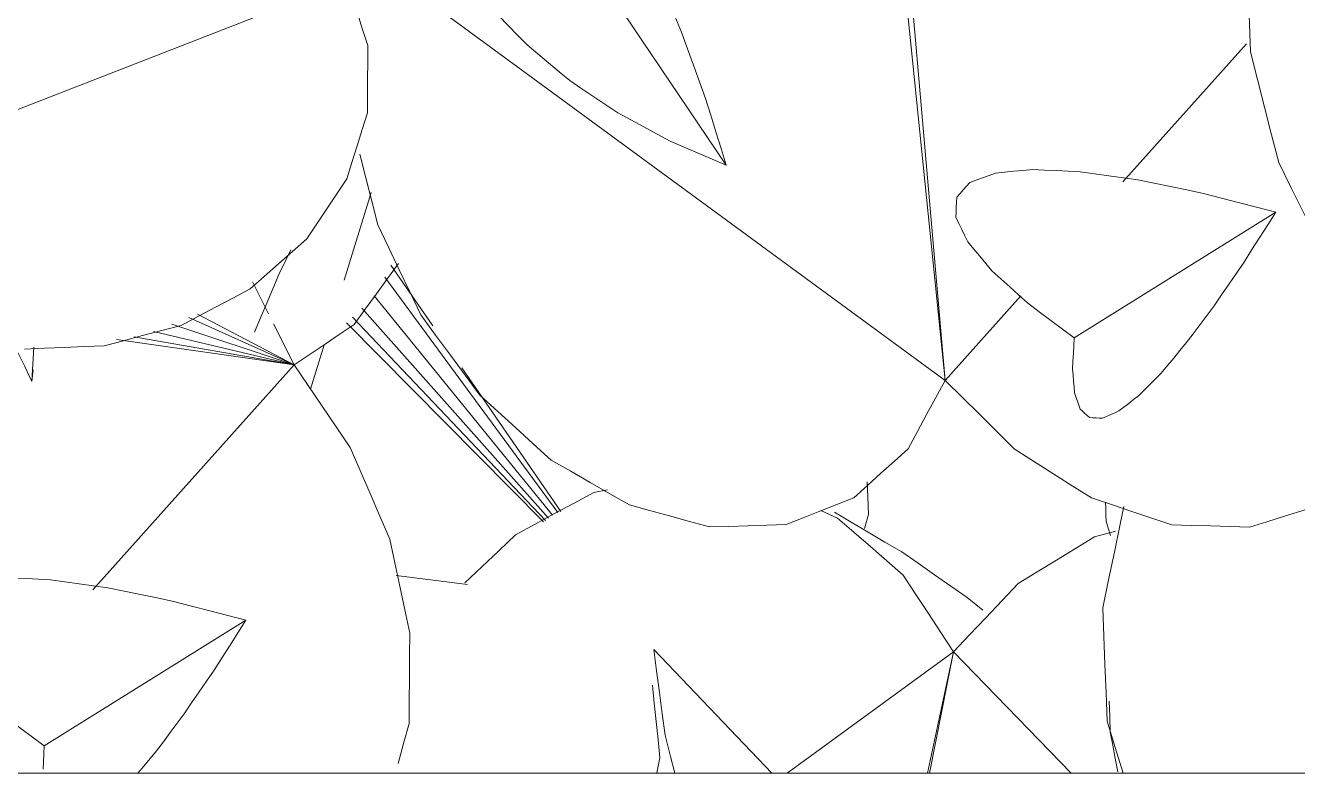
# Model space of a CAD drawing. Header units: metres. Extents: x -18.34 to -13.25, y -25.49 to -16.26.
# Drawn here: x -14.8068 to -14.7293, y -16.9113 to -16.8657 of the extents above; entities that cross this region are included whole.
import ezdxf

# ---------------------------------------------------------------- set-up
doc = ezdxf.new("R2010")
doc.units = ezdxf.units.M
for name, color, linetype, lineweight in [('Importações nas famílias', 7, 'Continuous', 5), ('Quadro estrutural', 7, 'Continuous', 5), ('Vegetação', 7, 'Continuous', 5)]:
    doc.layers.add(name, color=color, linetype=linetype, lineweight=lineweight)

# ---------------------------------------------------------------- blocks, each defined once
blk = doc.blocks.new('Planta_pergolado_12200 - plantas pergolado_skp_Component_12-V523-Pavimento 02 - Executivo')
at = {"layer": 'Importações nas famílias', "color": 9}
blk.add_line((-0.006711, -0.016426), (-0.007405, -0.016335), dxfattribs=at)
at = {"layer": 'Importações nas famílias', "color": 9, "flags": 128}
for points in [[(-0.008793, -0.016293), (-0.008099, -0.016337), (-0.007405, -0.016381), (-0.006711, -0.016426)], [(-0.006711, -0.016426), (-0.007606, -0.016857), (-0.008501, -0.017288)]]:
    blk.add_lwpolyline(points, dxfattribs=at)
blk = doc.blocks.new('Planta_pergolado_12200 - plantas pergolado_skp_Component_12-V514-Pavimento 02 - Executivo')
at = {"layer": 'Importações nas famílias', "color": 9}
for p, q in [((-0.093519, 0.017482), (-0.110227, 0.006232)), ((-0.113392, 0.009084), (-0.112637, 0.009554)), ((-0.105724, 0.001133), (-0.106387, 0.000745))]:
    blk.add_line(p, q, dxfattribs=at)
at = {"layer": 'Importações nas famílias', "color": 9, "flags": 128}
for points in [[(-0.097586, 0.016223), (-0.096569, 0.016538), (-0.095552, 0.016853), (-0.094536, 0.017167), (-0.093519, 0.017482)], [(-0.093519, 0.017482), (-0.093887, 0.016628), (-0.094255, 0.015774), (-0.094623, 0.01492), (-0.09499, 0.014065)], [(-0.101624, 0.014765), (-0.100614, 0.01513), (-0.099605, 0.015494), (-0.098595, 0.015859), (-0.097586, 0.016223)], [(-0.105539, 0.013142), (-0.10456, 0.013548), (-0.103581, 0.013953), (-0.102602, 0.014359), (-0.101624, 0.014765)], [(-0.09499, 0.014065), (-0.095421, 0.013269), (-0.095852, 0.012473), (-0.096284, 0.011677), (-0.096715, 0.010881)], [(-0.109239, 0.011391), (-0.108314, 0.011829), (-0.107389, 0.012266), (-0.106464, 0.012704), (-0.105539, 0.013142)], [(-0.112637, 0.009554), (-0.111788, 0.010013), (-0.110938, 0.010473), (-0.110088, 0.010932), (-0.109239, 0.011391)], [(-0.096715, 0.010881), (-0.097204, 0.010152), (-0.097694, 0.009423), (-0.098183, 0.008694), (-0.098673, 0.007965)], [(-0.098673, 0.007965), (-0.099216, 0.007311), (-0.099758, 0.006658), (-0.100301, 0.006004), (-0.100844, 0.00535)], [(-0.100844, 0.00535), (-0.101433, 0.004778), (-0.102023, 0.004207), (-0.102613, 0.003636), (-0.103203, 0.003064)], [(-0.103203, 0.003064), (-0.103833, 0.002581), (-0.104463, 0.002099), (-0.105093, 0.001616), (-0.105724, 0.001133)]]:
    blk.add_lwpolyline(points, dxfattribs=at)
blk = doc.blocks.new('Planta_pergolado_12200 - plantas pergolado_skp_Component_17-V1909-Pavimento 02 - Executivo')
at = {"layer": 'Importações nas famílias', "color": 9}
blk.add_line((-0.031085, 0.002793), (-0.017688, -0.031588), dxfattribs=at)
at = {"layer": 'Importações nas famílias', "color": 9, "flags": 128}
for points in [[(-0.027164, 0.004037), (-0.028144, 0.003726), (-0.029125, 0.003415), (-0.030105, 0.003104), (-0.031085, 0.002793)], [(-0.023054, 0.004024), (-0.024081, 0.004028), (-0.025109, 0.004031), (-0.026137, 0.004034), (-0.027164, 0.004037)], [(-0.019035, 0.002756), (-0.020039, 0.003073), (-0.021044, 0.00339), (-0.022049, 0.003707), (-0.023054, 0.004024)], [(-0.01538, 0.000319), (-0.016294, 0.000928), (-0.017207, 0.001538), (-0.018121, 0.002147), (-0.019035, 0.002756)], [(-0.012339, -0.003121), (-0.013099, -0.002261), (-0.013859, -0.001401), (-0.01462, -0.000541), (-0.01538, 0.000319)], [(-0.010119, -0.007329), (-0.010674, -0.006277), (-0.011229, -0.005225), (-0.011784, -0.004173), (-0.012339, -0.003121)], [(-0.008872, -0.012019), (-0.009183, -0.010847), (-0.009495, -0.009674), (-0.009807, -0.008502), (-0.010119, -0.007329)], [(-0.008681, -0.016871), (-0.008729, -0.015658), (-0.008776, -0.014445), (-0.008824, -0.013232), (-0.008872, -0.012019)]]:
    blk.add_lwpolyline(points, dxfattribs=at)
blk = doc.blocks.new('Planta_pergolado_12200 - plantas pergolado_skp_Component_16-V1910-Pavimento 02 - Executivo')
for name, p in [('Planta_pergolado_12200 - plantas pergolado_skp_Component_12-V514-Pavimento 02 - Executivo', (0.073651, 0.008389)), ('Planta_pergolado_12200 - plantas pergolado_skp_Component_17-V1909-Pavimento 02 - Executivo', (0, 0)), ('Planta_pergolado_12200 - plantas pergolado_skp_Component_12-V523-Pavimento 02 - Executivo', (0, 0))]:
    blk.add_blockref(name, p)
blk = doc.blocks.new('Planta_pergolado_12200 - plantas pergolado_skp_-V1942-Pavimento 02 - Executivo')
blk.add_blockref('Planta_pergolado_12200 - plantas pergolado_skp_Component_16-V1910-Pavimento 02 - Executivo', (0, 0))
blk = doc.blocks.new('Planta_pergolado_12200 - plantas pergolado_skp_Component_12-V2102-Pavimento 02 - Executivo')
at = {"layer": 'Importações nas famílias', "color": 9, "flags": 128}
for points in [[(0.014644, 0.049265), (0.01545, 0.049416), (0.016256, 0.049567), (0.017062, 0.049717)], [(0.001792, 0.049018), (0.001409, 0.049003), (0.001026, 0.048988), (0.000643, 0.048973)], [(0.002681, 0.049273), (0.002237, 0.049146), (0.001792, 0.049018)], [(0.012763, 0.049195), (0.013703, 0.04923), (0.014644, 0.049265)]]:
    blk.add_lwpolyline(points, dxfattribs=at)
blk = doc.blocks.new('Planta_pergolado_12200 - plantas pergolado_skp_Component_12-V818-Pavimento 02 - Executivo')
at = {"layer": 'Importações nas famílias', "color": 9}
for p, q in [((-0.018212, 0.004245), (-0.012869, 0.002597)), ((-0.008944, 0.001387), (-0.006239, 0.000552))]:
    blk.add_line(p, q, dxfattribs=at)
at = {"layer": 'Importações nas famílias', "color": 9, "flags": 128}
for points in [[(-0.014718, -0.000647), (-0.014133, -0.000932), (-0.013213, -0.001379)], [(-0.013213, -0.001379), (-0.012338, -0.001747), (-0.011463, -0.002116), (-0.010589, -0.002485), (-0.009714, -0.002853)]]:
    blk.add_lwpolyline(points, dxfattribs=at)
blk = doc.blocks.new('Planta_pergolado_12200 - plantas pergolado_skp_Component_17-V2103-Pavimento 02 - Executivo')
at = {"layer": 'Importações nas famílias', "color": 9}
for p, q in [((0.001387, 0.034546), (0.002255, 0.034293)), ((0.016209, 0.021837), (0.017123, 0.021644)), ((-0.01306, 0.005081), (0.001276, 0.015607)), ((-0.007535, 0.009771), (0.001204, 0.015803)), ((-0.011912, 0.004437), (0.001437, 0.015295)), ((-0.011173, 0.003677), (0.001618, 0.015047)), ((0.001757, 0.014857), (-0.010616, 0.003103)), ((0.001844, 0.014738), (-0.01027, 0.002748)), ((0.005103, 0.005777), (0.005653, 0.01011)), ((-0.013793, 0.00545), (-0.010087, 0.008008))]:
    blk.add_line(p, q, dxfattribs=at)
at = {"layer": 'Importações nas famílias', "color": 9, "flags": 128}
for points in [[(-0.000586, 0.034448), (0.000312, 0.034493), (0.001387, 0.034546)], [(0.011777, 0.021376), (0.012885, 0.021491), (0.013993, 0.021607), (0.015101, 0.021722), (0.016209, 0.021837)]]:
    blk.add_lwpolyline(points, dxfattribs=at)
blk = doc.blocks.new('Planta_pergolado_12200 - plantas pergolado_skp_Component_16-V2104-Pavimento 02 - Executivo')
for name in ['Planta_pergolado_12200 - plantas pergolado_skp_Component_12-V2102-Pavimento 02 - Executivo', 'Planta_pergolado_12200 - plantas pergolado_skp_Component_17-V2103-Pavimento 02 - Executivo', 'Planta_pergolado_12200 - plantas pergolado_skp_Component_12-V818-Pavimento 02 - Executivo']:
    blk.add_blockref(name, (0, 0))
blk = doc.blocks.new('Planta_pergolado_12200 - plantas pergolado_skp_-V2118-Pavimento 02 - Executivo')
blk.add_blockref('Planta_pergolado_12200 - plantas pergolado_skp_Component_16-V2104-Pavimento 02 - Executivo', (0, 0))
blk = doc.blocks.new('Planta_pergolado_12200 - plantas pergolado_skp_-V2119-Pavimento 02 - Executivo')
blk.add_blockref('Planta_pergolado_12200 - plantas pergolado_skp_-V2118-Pavimento 02 - Executivo', (0, 0))
blk = doc.blocks.new('Planta_pergolado_12200 - plantas pergolado_skp_Component_17-V2167-Pavimento 02 - Executivo')
at = {"layer": 'Importações nas famílias', "color": 9, "flags": 128}
for points in [[(-0.013884, 0.062581), (-0.01542, 0.061817), (-0.016956, 0.061053), (-0.018492, 0.060288), (-0.020028, 0.059524)], [(-0.020028, 0.059524), (-0.021713, 0.059094), (-0.023398, 0.058664), (-0.025083, 0.058234), (-0.026768, 0.057804)], [(-0.026768, 0.057804), (-0.028459, 0.057744), (-0.030149, 0.057685), (-0.031839, 0.057626), (-0.033529, 0.057567)]]:
    blk.add_lwpolyline(points, dxfattribs=at)
blk = doc.blocks.new('Planta_pergolado_12200 - plantas pergolado_skp_Component_16-V2168-Pavimento 02 - Executivo')
blk.add_blockref('Planta_pergolado_12200 - plantas pergolado_skp_Component_17-V2167-Pavimento 02 - Executivo', (0, 0))
blk = doc.blocks.new('Planta_pergolado_12200 - plantas pergolado_skp_-V2181-Pavimento 02 - Executivo')
blk.add_blockref('Planta_pergolado_12200 - plantas pergolado_skp_Component_16-V2168-Pavimento 02 - Executivo', (0, 0))
blk = doc.blocks.new('Planta_pergolado_12200 - plantas pergolado_skp_-V2182-Pavimento 02 - Executivo')
blk.add_blockref('Planta_pergolado_12200 - plantas pergolado_skp_-V2181-Pavimento 02 - Executivo', (0, 0))
blk = doc.blocks.new('Planta_pergolado_12200 - plantas pergolado_skp_-V2183-Pavimento 02 - Executivo')
for name in ['Planta_pergolado_12200 - plantas pergolado_skp_-V2182-Pavimento 02 - Executivo', 'Planta_pergolado_12200 - plantas pergolado_skp_-V2119-Pavimento 02 - Executivo', 'Planta_pergolado_12200 - plantas pergolado_skp_-V1942-Pavimento 02 - Executivo']:
    blk.add_blockref(name, (0, 0))
blk = doc.blocks.new('Planta_pergolado_12200 - plantas pergolado_skp_Component_12-V1053-Pavimento 02 - Executivo')
at = {"layer": 'Importações nas famílias', "color": 9}
blk.add_line((0.006444, 0.04054), (0.007218, 0.041498), dxfattribs=at)
at = {"layer": 'Importações nas famílias', "color": 9, "flags": 128}
for points in [[(0.003675, 0.036559), (0.004367, 0.037554), (0.00506, 0.03855), (0.005752, 0.039545), (0.006444, 0.04054)], [(0.001263, 0.032471), (0.001866, 0.033493), (0.002469, 0.034515), (0.003072, 0.035537), (0.003675, 0.036559)]]:
    blk.add_lwpolyline(points, dxfattribs=at)
blk = doc.blocks.new('Planta_pergolado_12200 - plantas pergolado_skp_Component_17-V2287-Pavimento 02 - Executivo')
at = {"layer": 'Importações nas famílias', "color": 9}
for p, q in [((0.002408, 0.049573), (0.00275, 0.048311)), ((0.009752, 0.039711), (0.017143, 0.046877)), ((0.017143, 0.038255), (0.009752, 0.039711)), ((0.009752, 0.039711), (0.017143, 0.038135)), ((0.017143, 0.029591), (0.009752, 0.039711)), ((0.001609, 0.032649), (0.001161, 0.031636)), ((-0.000114, 0.018634), (0.000059, 0.017803))]:
    blk.add_line(p, q, dxfattribs=at)
at = {"layer": 'Importações nas famílias', "color": 9, "flags": 128}
for points in [[(0.00275, 0.048311), (0.003464, 0.047147), (0.004178, 0.045984), (0.004891, 0.04482), (0.005605, 0.043656)], [(0.005605, 0.043656), (0.006642, 0.04267), (0.007679, 0.041683), (0.008715, 0.040697), (0.009752, 0.039711)], [(0.009752, 0.039711), (0.008588, 0.038948), (0.007424, 0.038185), (0.00626, 0.037422), (0.005096, 0.03666)], [(0.005096, 0.03666), (0.004224, 0.035657), (0.003353, 0.034654), (0.002481, 0.033652), (0.001609, 0.032649)], [(0.000059, 0.017803), (0.000701, 0.016612), (0.001344, 0.015422), (0.001987, 0.014232), (0.002629, 0.013042)], [(0.002629, 0.013042), (0.003606, 0.012015), (0.004583, 0.010987), (0.00556, 0.009959)]]:
    blk.add_lwpolyline(points, dxfattribs=at)
blk = doc.blocks.new('Planta_pergolado_12200 - plantas pergolado_skp_Component_16-V2288-Pavimento 02 - Executivo')
for name in ['Planta_pergolado_12200 - plantas pergolado_skp_Component_17-V2287-Pavimento 02 - Executivo', 'Planta_pergolado_12200 - plantas pergolado_skp_Component_12-V1053-Pavimento 02 - Executivo']:
    blk.add_blockref(name, (0, 0))
blk = doc.blocks.new('Planta_pergolado_12200 - plantas pergolado_skp_Component_12-V1061-Pavimento 02 - Executivo')
at = {"layer": 'Importações nas famílias', "color": 9}
blk.add_line((-0.050632, 0.072499), (-0.048724, 0.078112), dxfattribs=at)
at = {"layer": 'Importações nas famílias', "color": 9, "flags": 128}
for points in [[(-0.053996, 0.083191), (-0.053697, 0.084223), (-0.053397, 0.085256), (-0.05314, 0.086142)], [(-0.054756, 0.079139), (-0.054566, 0.080152), (-0.054376, 0.081165), (-0.054186, 0.082178), (-0.053996, 0.083191)], [(-0.055069, 0.07521), (-0.054991, 0.076192), (-0.054912, 0.077175), (-0.054834, 0.078157), (-0.054756, 0.079139)], [(-0.054933, 0.071448), (-0.054967, 0.072388), (-0.055001, 0.073329), (-0.055035, 0.074269), (-0.055069, 0.07521)]]:
    blk.add_lwpolyline(points, dxfattribs=at)
blk = doc.blocks.new('Planta_pergolado_12200 - plantas pergolado_skp_Component_17-V2289-Pavimento 02 - Executivo')
at = {"layer": 'Importações nas famílias', "color": 9}
for p, q in [((-0.051331, 0.086786), (-0.051409, 0.086047)), ((-0.006416, 0.070135), (-0.003677, 0.070593))]:
    blk.add_line(p, q, dxfattribs=at)
at = {"layer": 'Importações nas famílias', "color": 9, "flags": 128}
for points in [[(-0.051409, 0.086047), (-0.051144, 0.084776), (-0.05088, 0.083504), (-0.050616, 0.082233), (-0.050352, 0.080962)], [(-0.050352, 0.080962), (-0.049709, 0.079772), (-0.049067, 0.078582), (-0.04872, 0.07794)], [(0.000904, 0.0501), (0.001977, 0.049876), (0.00368, 0.049519), (0.005383, 0.049163), (0.007085, 0.048807)], [(0.013978, 0.049079), (0.015574, 0.049566), (0.017143, 0.050044)], [(0.007085, 0.048807), (0.008809, 0.048875), (0.010532, 0.048943), (0.012255, 0.049011), (0.013978, 0.049079)]]:
    blk.add_lwpolyline(points, dxfattribs=at)
blk = doc.blocks.new('Planta_pergolado_12200 - plantas pergolado_skp_Component_16-V2290-Pavimento 02 - Executivo')
for name in ['Planta_pergolado_12200 - plantas pergolado_skp_Component_17-V2289-Pavimento 02 - Executivo', 'Planta_pergolado_12200 - plantas pergolado_skp_Component_12-V1061-Pavimento 02 - Executivo']:
    blk.add_blockref(name, (0, 0))
blk = doc.blocks.new('Planta_pergolado_12200 - plantas pergolado_skp_-V2291-Pavimento 02 - Executivo')
for name in ['Planta_pergolado_12200 - plantas pergolado_skp_Component_16-V2290-Pavimento 02 - Executivo', 'Planta_pergolado_12200 - plantas pergolado_skp_Component_16-V2288-Pavimento 02 - Executivo']:
    blk.add_blockref(name, (0, 0))
blk = doc.blocks.new('Planta_pergolado_12200 - plantas pergolado_skp_-V2292-Pavimento 02 - Executivo')
blk.add_blockref('Planta_pergolado_12200 - plantas pergolado_skp_-V2291-Pavimento 02 - Executivo', (0, 0))
blk = doc.blocks.new('Planta_pergolado_12200 - plantas pergolado_skp_Component_12-V2392-Pavimento 02 - Executivo')
at = {"layer": 'Importações nas famílias', "color": 9}
blk.add_line((-0.017011, 0.059349), (-0.009354, 0.04707), dxfattribs=at)
at = {"layer": 'Importações nas famílias', "color": 9, "flags": 128}
for points in [[(-0.01816, 0.054937), (-0.017872, 0.05604), (-0.017585, 0.057143), (-0.017298, 0.058246), (-0.017011, 0.059349)], [(-0.017011, 0.059349), (-0.016251, 0.058865), (-0.015492, 0.058381), (-0.014732, 0.057897), (-0.013973, 0.057413)], [(-0.013973, 0.057413), (-0.013307, 0.056957), (-0.01264, 0.056501), (-0.011974, 0.056045), (-0.011308, 0.055589)], [(-0.011308, 0.055589), (-0.010743, 0.055166), (-0.010178, 0.054743), (-0.009612, 0.05432), (-0.009047, 0.053897)], [(-0.018988, 0.050935), (-0.018781, 0.051936), (-0.018574, 0.052936), (-0.018367, 0.053937), (-0.01816, 0.054937)], [(-0.009047, 0.053897), (-0.008589, 0.053511), (-0.008131, 0.053126), (-0.007673, 0.052741), (-0.007215, 0.052355)], [(-0.007215, 0.052355), (-0.006869, 0.052012), (-0.006523, 0.051668), (-0.006178, 0.051325), (-0.005832, 0.050981)], [(-0.019476, 0.047437), (-0.019354, 0.048312), (-0.019232, 0.049186), (-0.01911, 0.050061), (-0.018988, 0.050935)], [(-0.005832, 0.050981), (-0.005602, 0.050683), (-0.005372, 0.050386), (-0.005143, 0.050088), (-0.004913, 0.04979)], [(-0.004913, 0.04979), (-0.004802, 0.049541), (-0.004691, 0.049293), (-0.00458, 0.049044), (-0.004469, 0.048795)], [(-0.004469, 0.048795), (-0.004478, 0.048598), (-0.004487, 0.048402), (-0.004495, 0.048205), (-0.004504, 0.048008)], [(-0.019613, 0.044525), (-0.019578, 0.045253), (-0.019544, 0.045981), (-0.01951, 0.046709), (-0.019476, 0.047437)], [(-0.005019, 0.047436), (-0.005266, 0.047349), (-0.005513, 0.047262), (-0.00576, 0.047175), (-0.006007, 0.047087)], [(-0.004504, 0.048008), (-0.004633, 0.047865), (-0.004762, 0.047722), (-0.00489, 0.047579), (-0.005019, 0.047436)], [(-0.009354, 0.04707), (-0.009886, 0.04636), (-0.010418, 0.04565), (-0.010951, 0.04494), (-0.011483, 0.04423)], [(-0.007457, 0.046965), (-0.007931, 0.046991), (-0.008406, 0.047017), (-0.00888, 0.047043), (-0.009354, 0.04707)], [(-0.006007, 0.047087), (-0.006369, 0.047057), (-0.006732, 0.047026), (-0.007095, 0.046995), (-0.007457, 0.046965)], [(-0.019395, 0.042267), (-0.01945, 0.042832), (-0.019504, 0.043396), (-0.019558, 0.043961), (-0.019613, 0.044525)], [(-0.011483, 0.04423), (-0.011974, 0.043685), (-0.012465, 0.043141), (-0.012957, 0.042596), (-0.013448, 0.042051)], [(-0.018828, 0.040717), (-0.01897, 0.041104), (-0.019112, 0.041492), (-0.019253, 0.04188), (-0.019395, 0.042267)], [(-0.013448, 0.042051), (-0.013887, 0.041685), (-0.014326, 0.041318), (-0.014764, 0.040952), (-0.015203, 0.040585)], [(-0.017925, 0.03991), (-0.018151, 0.040112), (-0.018377, 0.040313), (-0.018602, 0.040515), (-0.018828, 0.040717)], [(-0.015203, 0.040585), (-0.015579, 0.040405), (-0.015955, 0.040225), (-0.016331, 0.040046), (-0.016707, 0.039866)], [(-0.016707, 0.039866), (-0.017012, 0.039877), (-0.017316, 0.039888), (-0.017621, 0.039899), (-0.017925, 0.03991)]]:
    blk.add_lwpolyline(points, dxfattribs=at)
blk = doc.blocks.new('Planta_pergolado_12200 - plantas pergolado_skp_Component_17-V2393-Pavimento 02 - Executivo')
at = {"layer": 'Importações nas famílias', "color": 9}
for p, q in [((-0.018857, 0.050029), (-0.027273, 0.057558)), ((-0.006765, 0.03921), (-0.011914, 0.043816)), ((-0.006765, 0.03921), (-0.036249, 0.036209)), ((-0.036208, 0.036644), (-0.006765, 0.03921)), ((-0.031762, 0.005154), (-0.006765, 0.03921))]:
    blk.add_line(p, q, dxfattribs=at)
at = {"layer": 'Importações nas famílias', "color": 9, "flags": 128}
for points in [[(0.000835, 0.062002), (0.001169, 0.060938), (0.001503, 0.059874), (0.001837, 0.05881), (0.002171, 0.057746)], [(0.002171, 0.057746), (0.002133, 0.056563), (0.002094, 0.05538), (0.002056, 0.054197), (0.002018, 0.053014)], [(0.002018, 0.053014), (0.001611, 0.051792), (0.001203, 0.050571), (0.000796, 0.049349), (0.000389, 0.048127)], [(0.000389, 0.048127), (-0.00036, 0.04695), (-0.001109, 0.045773), (-0.001858, 0.044596), (-0.002607, 0.043419)], [(-0.002607, 0.043419), (-0.003647, 0.042367), (-0.004686, 0.041314), (-0.005726, 0.040262), (-0.006765, 0.03921)], [(-0.006765, 0.03921), (-0.005726, 0.038645), (-0.004688, 0.03808), (-0.003649, 0.037515), (-0.00261, 0.03695)], [(-0.00261, 0.03695), (-0.001862, 0.036124), (-0.001114, 0.035298), (-0.000366, 0.034472), (0.000382, 0.033646)], [(0.000382, 0.033646), (0.000788, 0.032615), (0.001194, 0.031584), (0.0016, 0.030553), (0.002007, 0.029522)], [(0.002007, 0.029522), (0.002044, 0.028356), (0.002081, 0.027191), (0.002117, 0.026025), (0.002154, 0.02486)], [(0.002154, 0.02486), (0.001819, 0.023639), (0.001484, 0.022419), (0.001149, 0.021198), (0.000814, 0.019977)], [(0.000814, 0.019977), (0.00013, 0.018785), (-0.000554, 0.017592), (-0.001238, 0.016399), (-0.001922, 0.015207)], [(-0.001922, 0.015207), (-0.002908, 0.014124), (-0.003895, 0.01304), (-0.004881, 0.011957), (-0.005868, 0.010874)], [(-0.005868, 0.010874), (-0.007089, 0.009973), (-0.008311, 0.009073), (-0.009533, 0.008173), (-0.010754, 0.007273)], [(-0.010754, 0.007273), (-0.012128, 0.006617), (-0.013502, 0.005962), (-0.014875, 0.005306), (-0.016249, 0.00465)], [(-0.016249, 0.00465), (-0.017681, 0.004284), (-0.019113, 0.003917), (-0.020545, 0.003551)]]:
    blk.add_lwpolyline(points, dxfattribs=at)
blk = doc.blocks.new('Planta_pergolado_12200 - plantas pergolado_skp_Component_16-V2394-Pavimento 02 - Executivo')
for name in ['Planta_pergolado_12200 - plantas pergolado_skp_Component_17-V2393-Pavimento 02 - Executivo', 'Planta_pergolado_12200 - plantas pergolado_skp_Component_12-V2392-Pavimento 02 - Executivo']:
    blk.add_blockref(name, (0, 0))
blk = doc.blocks.new('Planta_pergolado_12200 - plantas pergolado_skp_Component_12-V2403-Pavimento 02 - Executivo')
at = {"layer": 'Importações nas famílias', "color": 9}
blk.add_line((0.017143, 0.028651), (0.009623, 0.021455), dxfattribs=at)
at = {"layer": 'Importações nas famílias', "color": 9, "flags": 128}
for points in [[(0.014826, 0.02215), (0.016122, 0.022477), (0.017143, 0.022735)], [(0.009623, 0.021455), (0.010924, 0.021629), (0.012225, 0.021802), (0.013525, 0.021976), (0.014826, 0.02215)]]:
    blk.add_lwpolyline(points, dxfattribs=at)
blk = doc.blocks.new('Planta_pergolado_12200 - plantas pergolado_skp_Component_12-V2404-Pavimento 02 - Executivo')
at = {"layer": 'Importações nas famílias', "color": 9}
blk.add_line((0.007831, -0.003382), (0.015488, -0.015662), dxfattribs=at)
at = {"layer": 'Importações nas famílias', "color": 9, "flags": 128}
for points in [[(0.006683, -0.007794), (0.00697, -0.006691), (0.007257, -0.005588), (0.007544, -0.004485), (0.007831, -0.003382)], [(0.007831, -0.003382), (0.008591, -0.003866), (0.00935, -0.00435), (0.01011, -0.004834), (0.01087, -0.005318)], [(0.01087, -0.005318), (0.011536, -0.005774), (0.012202, -0.00623), (0.012868, -0.006686), (0.013534, -0.007142)], [(0.013534, -0.007142), (0.014099, -0.007565), (0.014664, -0.007988), (0.01523, -0.008411), (0.015795, -0.008834)], [(0.005855, -0.011796), (0.006062, -0.010796), (0.006269, -0.009795), (0.006476, -0.008795), (0.006683, -0.007794)], [(0.015795, -0.008834), (0.016253, -0.00922), (0.016711, -0.009605), (0.017169, -0.009991)], [(0.005366, -0.015294), (0.005488, -0.01442), (0.005611, -0.013545), (0.005733, -0.012671), (0.005855, -0.011796)], [(0.005229, -0.018206), (0.005264, -0.017478), (0.005298, -0.01675), (0.005332, -0.016022), (0.005366, -0.015294)], [(0.015488, -0.015662), (0.014956, -0.016372), (0.014424, -0.017082), (0.013892, -0.017792), (0.013359, -0.018501)], [(0.016911, -0.01574), (0.016437, -0.015714), (0.015962, -0.015688), (0.015488, -0.015662)], [(0.005447, -0.020464), (0.005393, -0.0199), (0.005338, -0.019335), (0.005284, -0.018771), (0.005229, -0.018206)], [(0.013359, -0.018501), (0.012868, -0.019046), (0.012377, -0.019591), (0.011886, -0.020135), (0.011394, -0.02068)], [(0.006014, -0.022014), (0.005872, -0.021627), (0.00573, -0.021239), (0.005589, -0.020852), (0.005447, -0.020464)], [(0.011394, -0.02068), (0.010955, -0.021047), (0.010517, -0.021413), (0.010078, -0.02178), (0.009639, -0.022146)], [(0.006917, -0.022821), (0.006691, -0.02262), (0.006465, -0.022418), (0.00624, -0.022216), (0.006014, -0.022014)], [(0.009639, -0.022146), (0.009263, -0.022326), (0.008887, -0.022506), (0.008511, -0.022686), (0.008135, -0.022866)], [(0.008135, -0.022866), (0.00783, -0.022854), (0.007526, -0.022843), (0.007221, -0.022832), (0.006917, -0.022821)]]:
    blk.add_lwpolyline(points, dxfattribs=at)
blk = doc.blocks.new('Planta_pergolado_12200 - plantas pergolado_skp_Component_17-V2405-Pavimento 02 - Executivo')
at = {"layer": 'Importações nas famílias', "color": 9}
for p, q in [((-0.010798, -0.006331), (-0.007712, -0.000448)), ((-0.010594, -0.006855), (-0.007712, -0.000448)), ((-0.01021, -0.0017), (-0.007712, -0.000448)), ((-0.010188, -0.007897), (-0.007712, -0.000448)), ((-0.00975, -0.00902), (-0.007712, -0.000448)), ((-0.007712, -0.000448), (-0.009414, -0.010216)), ((-0.007712, -0.000448), (-0.009254, -0.011273)), ((0.005985, -0.012703), (-0.007712, -0.000448)), ((-0.012771, -0.002982), (-0.010822, -0.002006))]:
    blk.add_line(p, q, dxfattribs=at)
at = {"layer": 'Importações nas famílias', "color": 9, "flags": 128}
for points in [[(0.002897, 0.005378), (0.004329, 0.005683), (0.005761, 0.005988), (0.007193, 0.006293), (0.008625, 0.006598)], [(0.008625, 0.006598), (0.009998, 0.006587), (0.011372, 0.006575), (0.012745, 0.006563), (0.014118, 0.006552)], [(0.014118, 0.006552), (0.01534, 0.006224), (0.016561, 0.005897)], [(-0.013882, 0.005905), (-0.012966, 0.00524), (-0.012036, 0.004565), (-0.011106, 0.00389), (-0.010176, 0.003214)], [(-0.002675, 0.002975), (-0.001282, 0.003575), (0.000111, 0.004176), (0.001504, 0.004777), (0.002897, 0.005378)], [(-0.010176, 0.003214), (-0.00956, 0.002299), (-0.008944, 0.001383), (-0.008328, 0.000467), (-0.007712, -0.000448)], [(-0.007712, -0.000448), (-0.006452, 0.000408), (-0.005193, 0.001263), (-0.003934, 0.002119), (-0.002675, 0.002975)]]:
    blk.add_lwpolyline(points, dxfattribs=at)
blk = doc.blocks.new('Planta_pergolado_12200 - plantas pergolado_skp_Component_16-V2406-Pavimento 02 - Executivo')
for name in ['Planta_pergolado_12200 - plantas pergolado_skp_Component_12-V2403-Pavimento 02 - Executivo', 'Planta_pergolado_12200 - plantas pergolado_skp_Component_17-V2405-Pavimento 02 - Executivo', 'Planta_pergolado_12200 - plantas pergolado_skp_Component_12-V2404-Pavimento 02 - Executivo']:
    blk.add_blockref(name, (0, 0))
blk = doc.blocks.new('Planta_pergolado_12200 - plantas pergolado_skp_-V2409-Pavimento 02 - Executivo')
for name in ['Planta_pergolado_12200 - plantas pergolado_skp_Component_16-V2394-Pavimento 02 - Executivo', 'Planta_pergolado_12200 - plantas pergolado_skp_Component_16-V2406-Pavimento 02 - Executivo']:
    blk.add_blockref(name, (0, 0))
blk = doc.blocks.new('Planta_pergolado_12200 - plantas pergolado_skp_-V2410-Pavimento 02 - Executivo')
blk.add_blockref('Planta_pergolado_12200 - plantas pergolado_skp_-V2409-Pavimento 02 - Executivo', (0, 0))
blk = doc.blocks.new('Planta_pergolado_12200 - plantas pergolado_skp_-V2476-Pavimento 02 - Executivo')
for name in ['Planta_pergolado_12200 - plantas pergolado_skp_-V2410-Pavimento 02 - Executivo', 'Planta_pergolado_12200 - plantas pergolado_skp_-V2292-Pavimento 02 - Executivo']:
    blk.add_blockref(name, (0, 0))
blk = doc.blocks.new('Planta_pergolado_12200 - Planta_pergolado_12200-V2477-Pavimento 02 - Executivo')
for name in ['Planta_pergolado_12200 - plantas pergolado_skp_-V2476-Pavimento 02 - Executivo', 'Planta_pergolado_12200 - plantas pergolado_skp_-V2183-Pavimento 02 - Executivo']:
    blk.add_blockref(name, (0, 0))
blk = doc.blocks.new('Tram - Tram-V4300-Pavimento 02 - Executivo')
at = {"layer": 'Quadro estrutural'}
blk.add_line((0, 0.05), (2.5, 0.05), dxfattribs=at)

msp = doc.modelspace()

# ---------------------------------------------------------------- block references
at = {"layer": 'Quadro estrutural'}
msp.add_blockref('Tram - Tram-V4300-Pavimento 02 - Executivo', (-16.59, -16.961243), dxfattribs=at)
at = {"layer": 'Vegetação', "color": 9, "rotation": 270.0000000000001}
msp.add_blockref('Planta_pergolado_12200 - Planta_pergolado_12200-V2477-Pavimento 02 - Executivo', (-14.79, -16.894101), dxfattribs=at)

doc.saveas('drawing.dxf')
